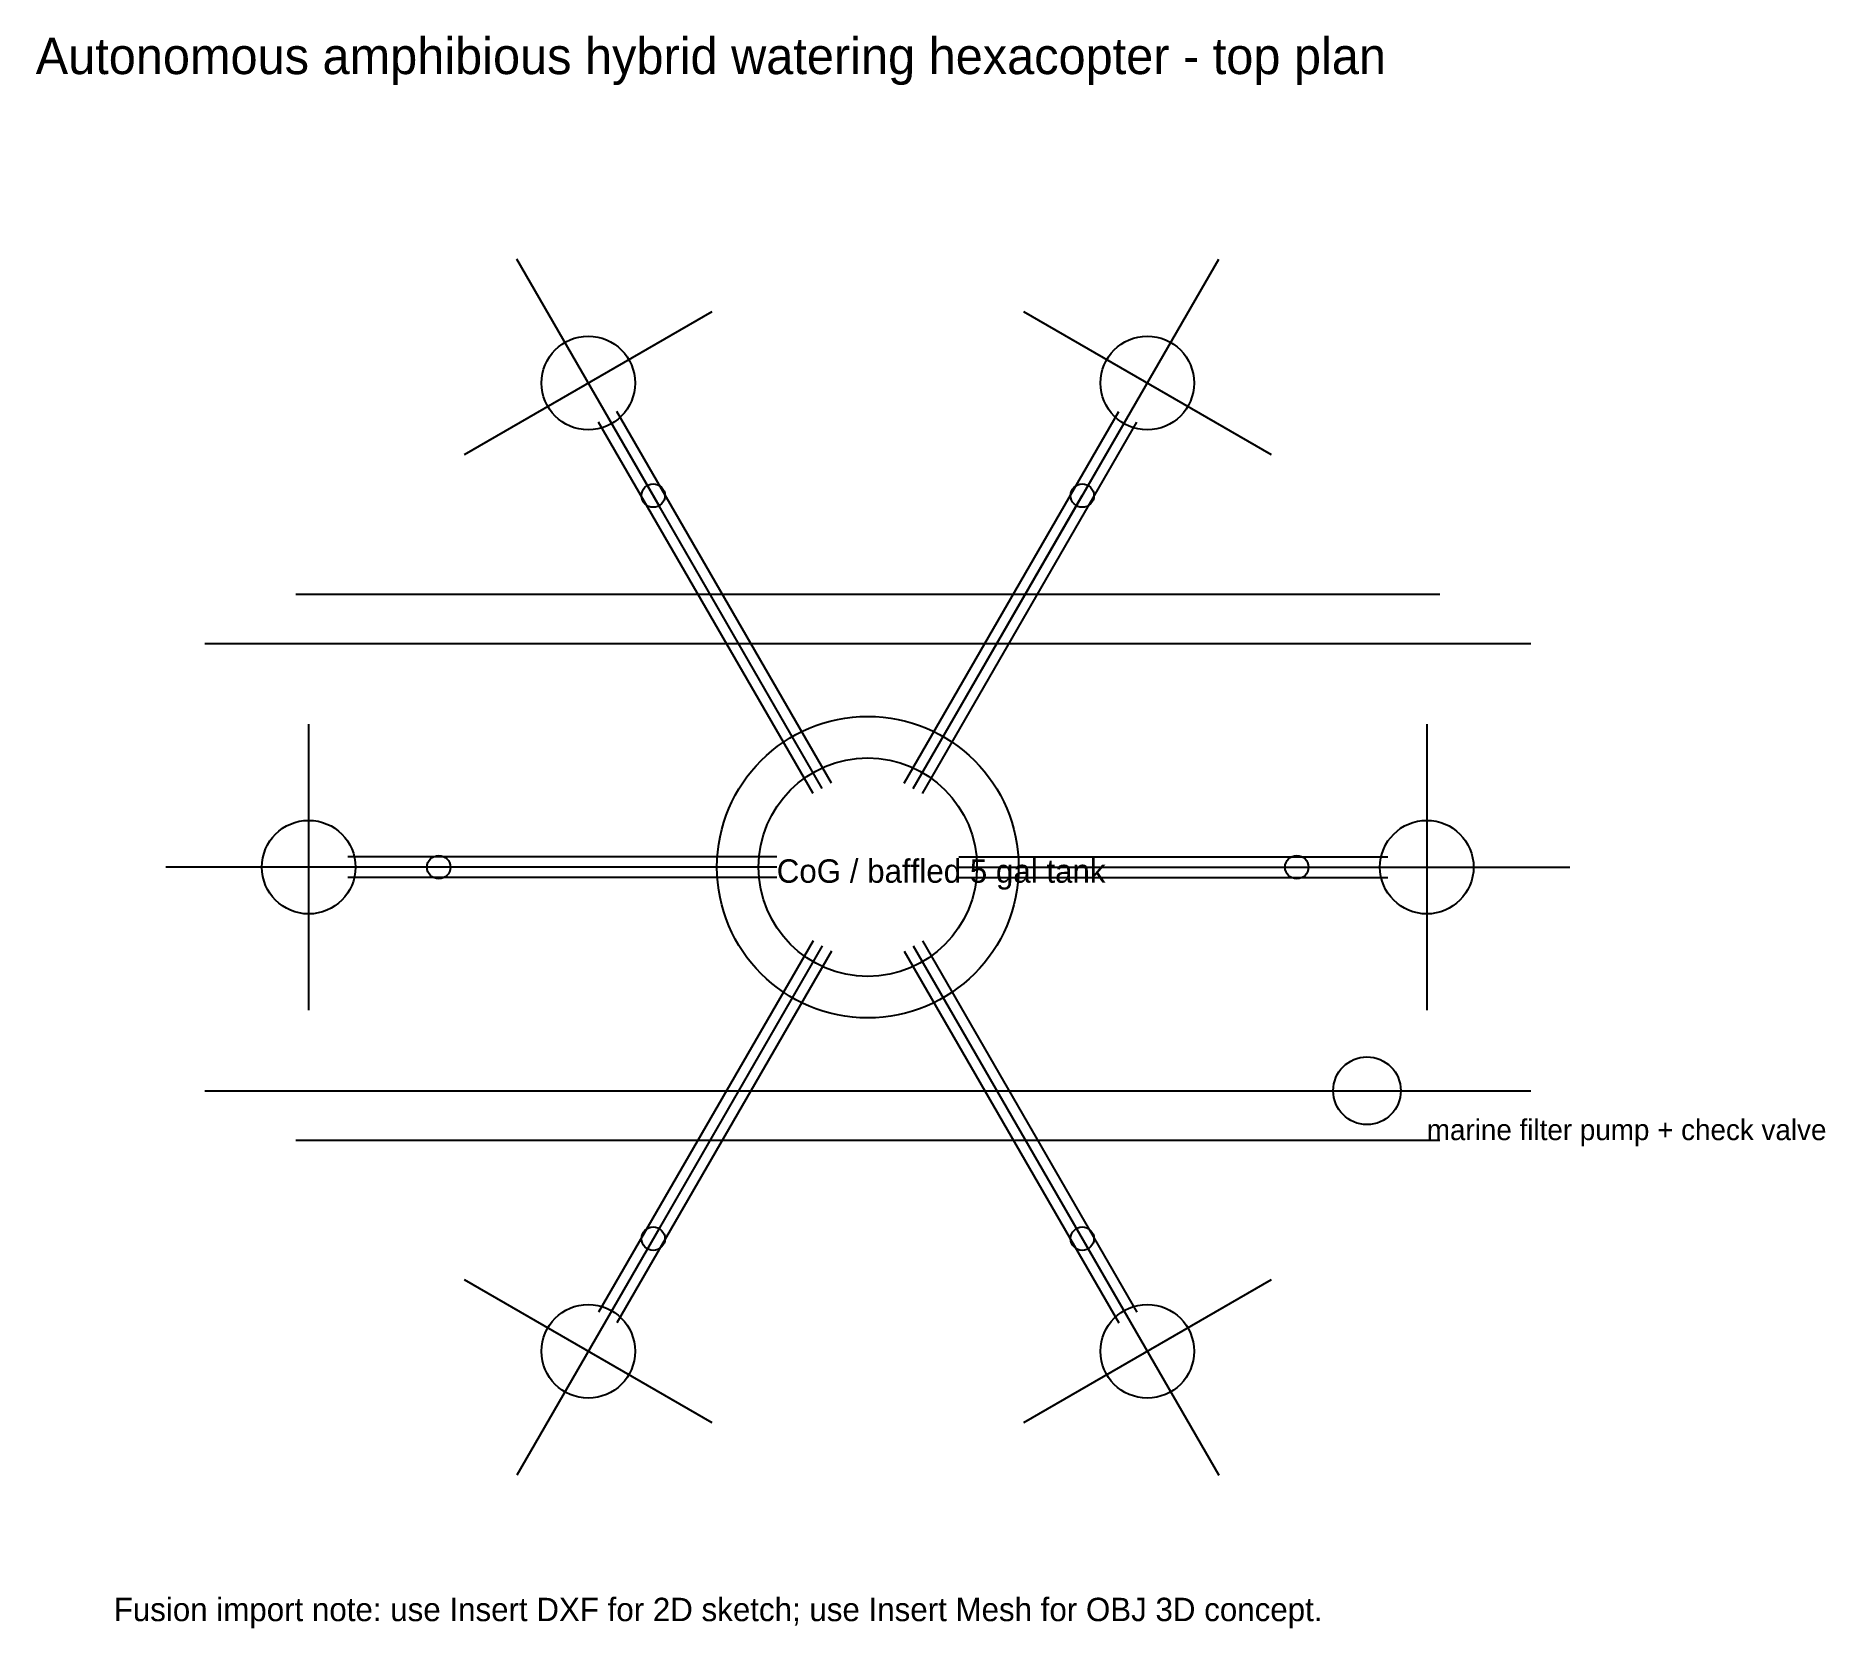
# Model space of a CAD drawing. Extents: x -3.2 to 3.68, y -2.93 to 3.2.
import ezdxf

# ---------------------------------------------------------------- set-up
doc = ezdxf.new("R2010")
doc.units = 0

msp = doc.modelspace()

# ---------------------------------------------------------------- linework, layer by layer
at = {"layer": 'CARBON_BOOM'}
for p, q in [((-0.175, 0.303), (-1, 1.732)), ((-0.14, 0.323), (-0.965, 1.752)), ((0.14, 0.323), (0.965, 1.752)), ((0.175, 0.303), (1, 1.732)), ((-0.21, 0.283), (-1.035, 1.712)), ((0.21, 0.283), (1.035, 1.712)), ((-0.35, 0.04), (-2, 0.04)), ((-0.35, 0), (-2, 0)), ((0.35, 0.04), (2, 0.04)), ((0.35, 0), (2, 0)), ((-0.35, -0.04), (-2, -0.04)), ((0.35, -0.04), (2, -0.04)), ((-0.21, -0.283), (-1.035, -1.712)), ((-0.175, -0.303), (-1, -1.732)), ((-0.14, -0.323), (-0.965, -1.752)), ((0.14, -0.323), (0.965, -1.752)), ((0.175, -0.303), (1, -1.732)), ((0.21, -0.283), (1.035, -1.712))]:
    msp.add_line(p, q, dxfattribs=at)
at = {"layer": 'HUB'}
msp.add_circle((0, 0), 0.42, dxfattribs=at)
at = {"layer": 'INTAKE_FILTER'}
msp.add_circle((1.92, -0.86), 0.13, dxfattribs=at)
at = {"layer": 'MOTOR'}
for centre in [(-1.075, 1.862), (1.075, 1.862), (-2.15, 0), (2.15, 0), (-1.075, -1.862), (1.075, -1.862)]:
    msp.add_circle(centre, 0.18, dxfattribs=at)
at = {"layer": 'NOZZLE'}
for centre in [(-0.825, 1.429), (0.825, 1.429), (-1.65, 0), (1.65, 0), (-0.825, -1.429), (0.825, -1.429)]:
    msp.add_circle(centre, 0.045, dxfattribs=at)
at = {"layer": 'PONTOON'}
for p, q in [((-2.2, 1.05), (2.2, 1.05)), ((-2.55, 0.86), (2.55, 0.86)), ((-2.55, -0.86), (2.55, -0.86)), ((-2.2, -1.05), (2.2, -1.05))]:
    msp.add_line(p, q, dxfattribs=at)
at = {"layer": 'PROP'}
for p, q in [((-0.8, 1.386), (-1.35, 2.338)), ((0.8, 1.386), (1.35, 2.338)), ((-1.551, 1.587), (-0.599, 2.137)), ((0.599, 2.137), (1.551, 1.587)), ((-2.15, -0.55), (-2.15, 0.55)), ((2.15, 0.55), (2.15, -0.55)), ((-1.6, 0), (-2.7, 0)), ((1.6, 0), (2.7, 0)), ((-0.8, -1.386), (-1.35, -2.338)), ((0.8, -1.386), (1.35, -2.338)), ((-0.599, -2.137), (-1.551, -1.587)), ((1.551, -1.587), (0.599, -2.137))]:
    msp.add_line(p, q, dxfattribs=at)
at = {"layer": 'SPRAY_LINE'}
for p, q in [((-0.275, 0.476), (-0.825, 1.429)), ((0.275, 0.476), (0.825, 1.429)), ((-0.55, 0), (-1.65, 0)), ((0.55, 0), (1.65, 0)), ((-0.275, -0.476), (-0.825, -1.429)), ((0.275, -0.476), (0.825, -1.429))]:
    msp.add_line(p, q, dxfattribs=at)
at = {"layer": 'TANK'}
msp.add_circle((0, 0), 0.58, dxfattribs=at)

# ---------------------------------------------------------------- texts
at = {"layer": 'TEXT'}
for s, height, p in [('Autonomous amphibious hybrid watering hexacopter - top plan', 0.14, (-3.2, 3.05)), ('CoG / baffled 5 gal tank', 0.09, (-0.35, -0.06)), ('marine filter pump + check valve', 0.08, (2.15, -1.05)), ('Fusion import note: use Insert DXF for 2D sketch; use Insert Mesh for OBJ 3D concept.', 0.09, (-2.9, -2.9))]:
    msp.add_text(s, height=height, dxfattribs=at).set_placement(p)

doc.saveas('drawing.dxf')
